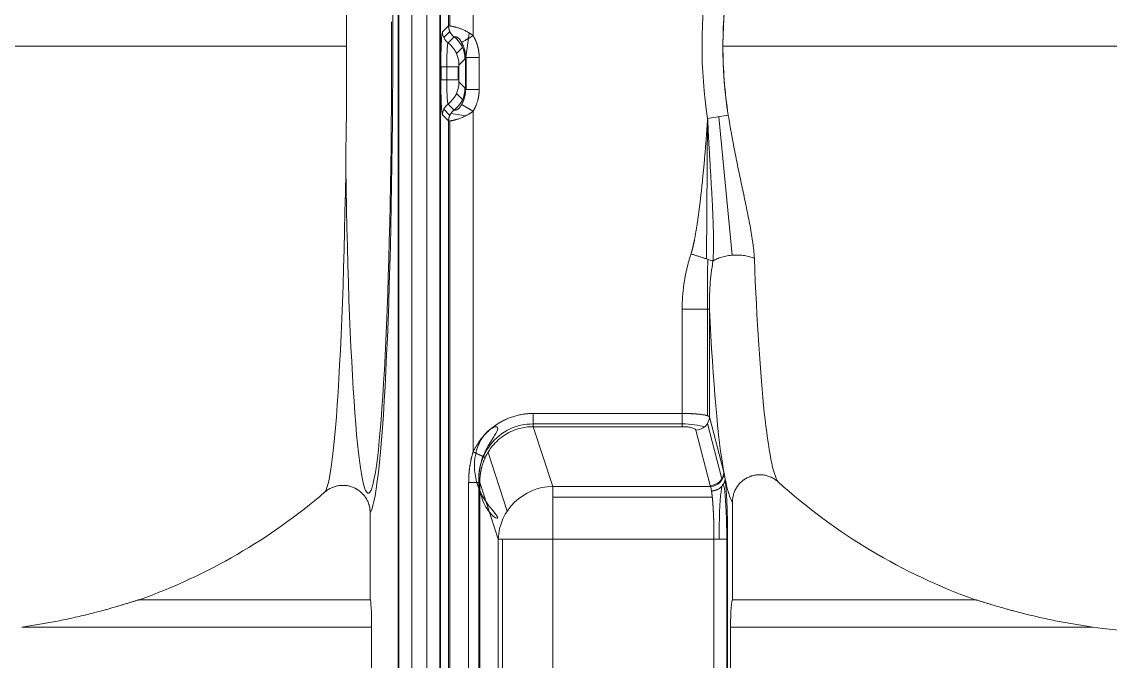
# Model space of a CAD drawing. Header units: millimetres. Extents: x 409 to 2276, y 1039 to 1674.
# Drawn here: x 1571.03 to 1610.86, y 1439.66 to 1463.05 of the extents above; entities that cross this region are included whole.
import ezdxf

# ---------------------------------------------------------------- set-up
doc = ezdxf.new("R2010")
doc.units = ezdxf.units.MM
doc.layers.add('粗实线层', color=7, linetype='Continuous', lineweight=35)

msp = doc.modelspace()

# ---------------------------------------------------------------- linework, layer by layer
at = {"layer": '粗实线层', "lineweight": 20}
for p, q in [((1584.801, 1465.161), (1584.801, 1414.161)), ((1584.826, 1414.161), (1584.826, 1465.161)), ((1585.3, 1465.161), (1585.3, 1414.161)), ((1585.851, 1465.156), (1585.851, 1414.161)), ((1586.326, 1414.161), (1586.326, 1465.16)), ((1586.351, 1465.16), (1586.351, 1414.161)), ((1586.648, 1462.9), (1586.648, 1465.161)), ((1586.693, 1462.899), (1586.693, 1465.162)), ((1586.648, 1462.9), (1586.427, 1462.679)), ((1586.472, 1462.474), (1586.692, 1462.694)), ((1586.848, 1462.5), (1586.628, 1462.28)), ((1587.283, 1461.744), (1587.38, 1462.447)), ((1587.375, 1462.444), (1587.401, 1462.644)), ((1582.918, 1462.161), (1568.126, 1462.161)), ((1586.939, 1461.892), (1587.159, 1462.112)), ((1596.686, 1462.161), (1613.126, 1462.161)), ((1587.249, 1461.702), (1587.029, 1461.482)), ((1587.767, 1461.744), (1587.268, 1461.744)), ((1587.268, 1460.578), (1587.268, 1461.744)), ((1587.293, 1461.744), (1587.293, 1460.578)), ((1587.767, 1460.578), (1587.767, 1461.744)), ((1586.363, 1461.398), (1586.584, 1461.398)), ((1586.363, 1461.398), (1586.363, 1460.925)), ((1586.377, 1460.925), (1586.377, 1461.398)), ((1586.584, 1461.398), (1586.584, 1460.925)), ((1587.025, 1461.398), (1586.584, 1461.398)), ((1586.998, 1460.925), (1586.998, 1461.398)), ((1587.025, 1461.398), (1587.025, 1460.925)), ((1587.029, 1460.841), (1587.249, 1460.621)), ((1587.159, 1460.21), (1586.939, 1460.43)), ((1586.628, 1460.042), (1586.848, 1459.822)), ((1586.427, 1459.643), (1586.648, 1459.422)), ((1586.693, 1459.628), (1586.472, 1459.849)), ((1586.73, 1459.695), (1587.274, 1459.609)), ((1587.547, 1447.322), (1587.547, 1459.777)), ((1596.882, 1459.633), (1596.126, 1459.515)), ((1586.648, 1419.9), (1586.648, 1459.422)), ((1586.693, 1419.9), (1586.693, 1459.423)), ((1596.126, 1459.513), (1596.089, 1454.376)), ((1597.026, 1454.514), (1596.535, 1459.579)), ((1596.126, 1453.979), (1596.126, 1448.639)), ((1595.194, 1448.724), (1595.194, 1452.544)), ((1596.191, 1448.6), (1596.191, 1452.544)), ((1589.746, 1448.724), (1595.194, 1448.724)), ((1595.194, 1448.724), (1595.194, 1448.241)), ((1596.191, 1448.6), (1596.719, 1446.578)), ((1589.746, 1448.341), (1595.194, 1448.341)), ((1589.746, 1448.241), (1590.459, 1446.058)), ((1589.746, 1448.241), (1595.194, 1448.241)), ((1595.693, 1448.117), (1596.22, 1446.095)), ((1596.649, 1446.338), (1596.121, 1448.36)), ((1588.793, 1445.151), (1588.091, 1447.3)), ((1587.382, 1433.122), (1587.382, 1446.201)), ((1587.749, 1446.301), (1587.749, 1434.28)), ((1587.789, 1433.122), (1587.789, 1446.201)), ((1587.789, 1446.201), (1588.467, 1444.127)), ((1590.459, 1446.058), (1596.23, 1446.058)), ((1590.459, 1444.127), (1590.459, 1446.058)), ((1590.459, 1445.661), (1596.297, 1445.661)), ((1597.035, 1441.911), (1597.035, 1445.484)), ((1583.778, 1445.095), (1583.778, 1441.911)), ((1588.467, 1435.196), (1588.467, 1444.127)), ((1590.459, 1444.127), (1588.467, 1444.127)), ((1588.626, 1435.196), (1588.626, 1444.127)), ((1590.459, 1444.127), (1596.359, 1444.127)), ((1590.459, 1435.196), (1590.459, 1444.127)), ((1596.359, 1435.196), (1596.359, 1444.127)), ((1596.359, 1444.127), (1596.858, 1444.127)), ((1596.826, 1435.196), (1596.826, 1444.127)), ((1596.858, 1435.196), (1596.858, 1444.127)), ((1583.778, 1441.911), (1575.333, 1441.911)), ((1605.92, 1441.911), (1597.035, 1441.911)), ((1583.83, 1440.911), (1571.031, 1440.911)), ((1583.83, 1440.911), (1583.83, 1438.411)), ((1610.222, 1440.911), (1596.965, 1440.911)), ((1596.965, 1438.411), (1596.965, 1440.911))]:
    msp.add_line(p, q, dxfattribs=at)
for centre, radius, start, end in [((1613.126, 1462.161), 17.205, 170.7357, 188.8461), ((1613.126, 1462.161), 16.44, 170.7353, 188.8461), ((1613.126, 1462.161), 16.44, 170.7357, 180), ((1613.126, 1462.161), 16.44, 180, 188.8461), ((1613.126, 1462.161), 21.494, 227.867, 250.4099), ((1568.126, 1462.161), 21.494, 289.5901, 310.643), ((1613.126, 1462.161), 21.448, 262.2163, 277.7837)]:
    msp.add_arc(centre, radius, start, end, dxfattribs=at)
for centre, major_axis, ratio, start_param, end_param in [((1582.062, 1462.161), (0, 16.356), 0.052336, 4.712389, 4.888567), ((1583.709, 1462.161), (0, 17.117), 0.052336, 3.372899, 4.888567), ((1583.709, 1462.161), (0, -16.356), 0.052336, 4.989569, 7.908439), ((1586.926, 1462.679), (0.354, -0.353), 0.997264, 3.928226, 4.854816), ((1586.25, 1461.702), (0.707, -0.707), 0.997265, 0.786768, 1.713263), ((1582.062, 1462.161), (0, 16.356), 0.052336, 3.21699, 4.712389), ((1586.03, 1461.482), (0.708, -0.706), 0.997255, 0.78505, 1.711657), ((1586.863, 1460.925), (0.5, 0), 0.000021, 2.162623, 3.089233), ((1586.026, 1460.925), (1, 0), 0.000002, 0, 0.962255), ((1586.03, 1460.841), (0.707, 0.707), 0.997265, 4.569807, 5.496418), ((1586.25, 1460.621), (0.707, 0.707), 0.997265, 4.569863, 5.496357), ((1586.926, 1459.643), (0.354, 0.354), 0.997265, 1.428216, 2.354826), ((1598.812, 1462.161), (0, -16.011), 0.069756, 5.218735, 6.18907), ((1597.148, 1462.161), (0, -16.755), 0.069756, 5.323749, 5.906906), ((1595.693, 1448.6), (0.484, 0.126), 0.96373, 4.465994, 6.018735), ((1589.759, 1446.27), (0.645, -1.975), 0.962495, 2.820948, 4.61423), ((1595.194, 1448.073), (-1, 0), 0.267949, 3.764893, 4.712389), ((1596.22, 1446.578), (0.484, 0.126), 0.96373, 4.466017, 6.018726), ((1596.23, 1446.541), (0.483, 0.128), 0.963658, 4.462123, 6.004438), ((1596.686, 1444.127), (0, 2), 0.069927, 4.712389, 7.853982), ((1597.148, 1462.161), (0, -16.755), 0.069756, 5.949932, 6.186275), ((1590.459, 1444.127), (1.901, 0.621), 0.962495, 1.266303, 2.81454), ((1583.709, 1462.161), (0, 17.117), 0.052336, 3.218696, 3.372898), ((1583.778, 1440.911), (0, 1), 0.052408, 4.712389, 6.283185), ((1597.035, 1440.911), (0, 1), 0.069927, 0, 1.570796)]:
    msp.add_ellipse(centre, major_axis=major_axis, ratio=ratio, start_param=start_param, end_param=end_param, dxfattribs=at)
for points, degree in [([(1587.547, 1462.546), (1587.547, 1463.42), (1587.547, 1464.295), (1587.547, 1465.169)], 3), ([(1586.427, 1462.679), (1586.423, 1462.675), (1586.414, 1462.648), (1586.403, 1462.574), (1586.394, 1462.481), (1586.387, 1462.375), (1586.381, 1462.263), (1586.376, 1462.15), (1586.372, 1462.04), (1586.37, 1461.938), (1586.368, 1461.842), (1586.366, 1461.751), (1586.365, 1461.664), (1586.364, 1461.578), (1586.364, 1461.491), (1586.363, 1461.429), (1586.363, 1461.398)], 3), ([(1587.268, 1461.744), (1587.259, 1461.712), (1587.249, 1461.702)], 2), ([(1587.029, 1461.482), (1587.028, 1461.481), (1587.027, 1461.472), (1587.025, 1461.44), (1587.025, 1461.413), (1587.025, 1461.398)], 3), ([(1586.363, 1460.925), (1586.363, 1460.831), (1586.365, 1460.658), (1586.368, 1460.439), (1586.373, 1460.259), (1586.378, 1460.11), (1586.384, 1459.989), (1586.39, 1459.893), (1586.396, 1459.82), (1586.402, 1459.765), (1586.407, 1459.723), (1586.412, 1459.691), (1586.417, 1459.668), (1586.422, 1459.651), (1586.425, 1459.645), (1586.427, 1459.643)], 3), ([(1587.025, 1460.925), (1587.025, 1460.909), (1587.025, 1460.882), (1587.027, 1460.85), (1587.028, 1460.842), (1587.029, 1460.841)], 3), ([(1587.249, 1460.621), (1587.259, 1460.611), (1587.268, 1460.578)], 2), ([(1596.126, 1453.979), (1596.125, 1454.106), (1596.128, 1454.234), (1596.138, 1454.361)], 3), ([(1595.194, 1448.241), (1595.216, 1448.241), (1595.262, 1448.241), (1595.331, 1448.237), (1595.402, 1448.23), (1595.476, 1448.219), (1595.55, 1448.203), (1595.619, 1448.18), (1595.672, 1448.151), (1595.689, 1448.129), (1595.693, 1448.117)], 3), ([(1596.719, 1446.578), (1596.721, 1446.571), (1596.724, 1446.557), (1596.727, 1446.543), (1596.728, 1446.536)], 3), ([(1596.22, 1446.095), (1596.222, 1446.089), (1596.225, 1446.077), (1596.228, 1446.065), (1596.23, 1446.058)], 3)]:
    msp.add_open_spline(points, degree=degree, dxfattribs=at)
for points, degree, knots in [([(1587.547, 1462.546), (1587.542, 1462.549), (1587.533, 1462.556), (1587.519, 1462.566), (1587.506, 1462.575), (1587.493, 1462.584), (1587.481, 1462.593), (1587.469, 1462.601), (1587.458, 1462.609), (1587.446, 1462.616), (1587.436, 1462.623), (1587.426, 1462.629), (1587.416, 1462.636), (1587.407, 1462.641), (1587.398, 1462.647), (1587.39, 1462.652), (1587.382, 1462.656), (1587.375, 1462.66), (1587.368, 1462.664), (1587.362, 1462.668), (1587.356, 1462.671), (1587.33, 1462.686), (1587.284, 1462.711), (1587.222, 1462.741), (1587.165, 1462.766), (1587.112, 1462.788), (1587.059, 1462.808), (1587.005, 1462.826), (1586.947, 1462.844), (1586.896, 1462.858), (1586.851, 1462.869), (1586.811, 1462.878), (1586.769, 1462.887), (1586.739, 1462.892), (1586.719, 1462.895), (1586.708, 1462.897), (1586.698, 1462.898), (1586.689, 1462.899), (1586.681, 1462.9), (1586.673, 1462.901), (1586.667, 1462.901), (1586.661, 1462.901), (1586.657, 1462.901), (1586.653, 1462.901), (1586.65, 1462.901), (1586.649, 1462.9), (1586.648, 1462.9)], 3, [0, 0, 0, 0, 0.012061, 0.023731, 0.035009, 0.045892, 0.056378, 0.066463, 0.076145, 0.08542, 0.094285, 0.102736, 0.11077, 0.118384, 0.125574, 0.132336, 0.138668, 0.144567, 0.150029, 0.155051, 0.15963, 0.163765, 0.219607, 0.269894, 0.314303, 0.358276, 0.402881, 0.448007, 0.501723, 0.560491, 0.598928, 0.64496, 0.698565, 0.759741, 0.779823, 0.799888, 0.819932, 0.839957, 0.859971, 0.879976, 0.899979, 0.91998, 0.939981, 0.959985, 0.979992, 1, 1, 1, 1]), ([(1586.648, 1462.9), (1586.648, 1462.896), (1586.648, 1462.889), (1586.649, 1462.878), (1586.649, 1462.867), (1586.65, 1462.857), (1586.651, 1462.847), (1586.652, 1462.837), (1586.653, 1462.828), (1586.655, 1462.818), (1586.656, 1462.81), (1586.658, 1462.801), (1586.66, 1462.793), (1586.662, 1462.784), (1586.664, 1462.777), (1586.666, 1462.769), (1586.668, 1462.761), (1586.67, 1462.754), (1586.672, 1462.747), (1586.674, 1462.74), (1586.677, 1462.733), (1586.679, 1462.727), (1586.682, 1462.72), (1586.684, 1462.714), (1586.686, 1462.708), (1586.689, 1462.703), (1586.691, 1462.697), (1586.694, 1462.692), (1586.696, 1462.686), (1586.699, 1462.681), (1586.704, 1462.669), (1586.715, 1462.651), (1586.73, 1462.626), (1586.746, 1462.603), (1586.762, 1462.582), (1586.779, 1462.562), (1586.796, 1462.544), (1586.814, 1462.528), (1586.831, 1462.513), (1586.842, 1462.504), (1586.848, 1462.5)], 3, [0, 0, 0, 0, 0.024244, 0.04788, 0.070915, 0.093353, 0.1152, 0.136461, 0.157143, 0.177252, 0.196796, 0.215781, 0.234214, 0.252103, 0.269484, 0.286529, 0.303259, 0.319665, 0.335737, 0.351468, 0.36685, 0.381875, 0.396536, 0.410825, 0.424736, 0.438263, 0.451399, 0.464139, 0.476477, 0.488408, 0.499926, 0.56368, 0.625776, 0.686018, 0.74423, 0.800254, 0.853951, 0.905204, 0.953914, 1, 1, 1, 1]), ([(1587.125, 1462.297), (1587.123, 1462.3), (1587.119, 1462.307), (1587.113, 1462.317), (1587.108, 1462.327), (1587.102, 1462.337), (1587.097, 1462.345), (1587.091, 1462.354), (1587.086, 1462.362), (1587.081, 1462.369), (1587.076, 1462.376), (1587.071, 1462.383), (1587.062, 1462.396), (1587.048, 1462.414), (1587.029, 1462.434), (1587.009, 1462.452), (1586.989, 1462.468), (1586.968, 1462.48), (1586.946, 1462.49), (1586.928, 1462.496), (1586.912, 1462.5), (1586.899, 1462.503), (1586.887, 1462.505), (1586.877, 1462.506), (1586.869, 1462.506), (1586.864, 1462.506), (1586.859, 1462.505), (1586.855, 1462.505), (1586.852, 1462.503), (1586.849, 1462.502), (1586.848, 1462.501), (1586.848, 1462.5)], 3, [0, 0, 0, 0, 0.017978, 0.035216, 0.051729, 0.067529, 0.082631, 0.097048, 0.110793, 0.12388, 0.136322, 0.148132, 0.159324, 0.20491, 0.245999, 0.283806, 0.328671, 0.378851, 0.436176, 0.502263, 0.547049, 0.597784, 0.654784, 0.718318, 0.75583, 0.794236, 0.833547, 0.873771, 0.914918, 0.956993, 1, 1, 1, 1]), ([(1587.547, 1462.546), (1587.521, 1462.53), (1587.495, 1462.515), (1587.445, 1462.485), (1587.421, 1462.471), (1587.375, 1462.444), (1587.354, 1462.432), (1587.324, 1462.414), (1587.314, 1462.408), (1587.3, 1462.4), (1587.296, 1462.397), (1587.287, 1462.392), (1587.282, 1462.389), (1587.26, 1462.376), (1587.243, 1462.366), (1587.211, 1462.347), (1587.195, 1462.338), (1587.169, 1462.322), (1587.157, 1462.315), (1587.137, 1462.304), (1587.13, 1462.299), (1587.124, 1462.296)], 3, [0, 0, 0, 0, 0.125, 0.125, 0.25, 0.25, 0.375, 0.375, 0.4375, 0.4375, 0.46875, 0.46875, 0.5, 0.5, 0.625, 0.625, 0.75, 0.75, 0.875, 0.875, 1, 1, 1, 1]), ([(1587.767, 1461.744), (1587.767, 1461.75), (1587.767, 1461.763), (1587.767, 1461.782), (1587.766, 1461.8), (1587.766, 1461.818), (1587.765, 1461.837), (1587.763, 1461.855), (1587.762, 1461.873), (1587.76, 1461.89), (1587.759, 1461.908), (1587.757, 1461.925), (1587.755, 1461.942), (1587.752, 1461.959), (1587.75, 1461.976), (1587.747, 1461.993), (1587.745, 1462.009), (1587.742, 1462.026), (1587.739, 1462.042), (1587.736, 1462.058), (1587.732, 1462.073), (1587.729, 1462.089), (1587.725, 1462.104), (1587.722, 1462.12), (1587.718, 1462.135), (1587.714, 1462.149), (1587.71, 1462.164), (1587.706, 1462.179), (1587.701, 1462.193), (1587.697, 1462.207), (1587.693, 1462.221), (1587.688, 1462.234), (1587.684, 1462.248), (1587.679, 1462.261), (1587.675, 1462.274), (1587.67, 1462.287), (1587.665, 1462.3), (1587.661, 1462.312), (1587.656, 1462.325), (1587.651, 1462.337), (1587.646, 1462.349), (1587.641, 1462.361), (1587.636, 1462.372), (1587.631, 1462.384), (1587.626, 1462.395), (1587.621, 1462.406), (1587.616, 1462.417), (1587.61, 1462.428), (1587.605, 1462.439), (1587.6, 1462.449), (1587.595, 1462.459), (1587.589, 1462.47), (1587.584, 1462.48), (1587.579, 1462.49), (1587.573, 1462.499), (1587.568, 1462.509), (1587.563, 1462.518), (1587.557, 1462.528), (1587.552, 1462.537), (1587.549, 1462.543), (1587.547, 1462.546)], 3, [0, 0, 0, 0, 0.022397, 0.044609, 0.066638, 0.088483, 0.110144, 0.131622, 0.152917, 0.17403, 0.194962, 0.215713, 0.236283, 0.256674, 0.276885, 0.296918, 0.316771, 0.336447, 0.355945, 0.375265, 0.394408, 0.413374, 0.432159, 0.450762, 0.469182, 0.487417, 0.505465, 0.523326, 0.540997, 0.558476, 0.575764, 0.592858, 0.609758, 0.626462, 0.642968, 0.659278, 0.675391, 0.691315, 0.707053, 0.722611, 0.737994, 0.753206, 0.76825, 0.783132, 0.797853, 0.812417, 0.826828, 0.841087, 0.855197, 0.869159, 0.882977, 0.896651, 0.910182, 0.923562, 0.936778, 0.949818, 0.96267, 0.975324, 0.98777, 1, 1, 1, 1]), ([(1586.628, 1462.28), (1586.62, 1462.272), (1586.605, 1462.182), (1586.588, 1461.851), (1586.584, 1461.548), (1586.584, 1461.398)], 3, [0, 0, 0, 0, 0.325486, 0.662424, 1, 1, 1, 1]), ([(1587.268, 1461.744), (1587.268, 1461.75), (1587.268, 1461.761), (1587.268, 1461.777), (1587.267, 1461.794), (1587.266, 1461.81), (1587.265, 1461.827), (1587.264, 1461.843), (1587.262, 1461.859), (1587.261, 1461.875), (1587.259, 1461.89), (1587.257, 1461.906), (1587.254, 1461.921), (1587.252, 1461.937), (1587.249, 1461.952), (1587.246, 1461.967), (1587.243, 1461.981), (1587.24, 1461.996), (1587.236, 1462.01), (1587.233, 1462.025), (1587.229, 1462.039), (1587.223, 1462.061), (1587.213, 1462.091), (1587.201, 1462.128), (1587.188, 1462.162), (1587.175, 1462.194), (1587.162, 1462.223), (1587.149, 1462.25), (1587.137, 1462.274), (1587.129, 1462.289), (1587.125, 1462.297)], 3, [0, 0, 0, 0, 0.028831, 0.057504, 0.086012, 0.114348, 0.142507, 0.170483, 0.19827, 0.225862, 0.253253, 0.280439, 0.307415, 0.334174, 0.360712, 0.387025, 0.413109, 0.438957, 0.464567, 0.489935, 0.515056, 0.539926, 0.611438, 0.678985, 0.742526, 0.80204, 0.857523, 0.90899, 0.956468, 1, 1, 1, 1]), ([(1586.584, 1460.925), (1586.584, 1460.775), (1586.588, 1460.471), (1586.605, 1460.14), (1586.62, 1460.05), (1586.628, 1460.042)], 3, [0, 0, 0, 0, 0.337679, 0.674606, 1, 1, 1, 1]), ([(1587.125, 1460.026), (1587.126, 1460.029), (1587.13, 1460.035), (1587.135, 1460.045), (1587.14, 1460.056), (1587.146, 1460.068), (1587.152, 1460.08), (1587.159, 1460.094), (1587.165, 1460.108), (1587.172, 1460.123), (1587.179, 1460.139), (1587.186, 1460.156), (1587.193, 1460.173), (1587.2, 1460.192), (1587.207, 1460.211), (1587.213, 1460.232), (1587.22, 1460.253), (1587.227, 1460.275), (1587.233, 1460.3), (1587.24, 1460.328), (1587.246, 1460.357), (1587.252, 1460.388), (1587.257, 1460.419), (1587.261, 1460.45), (1587.264, 1460.481), (1587.266, 1460.513), (1587.268, 1460.546), (1587.268, 1460.567), (1587.268, 1460.578)], 3, [0, 0, 0, 0, 0.01861, 0.038602, 0.059992, 0.082792, 0.107014, 0.13267, 0.159767, 0.188312, 0.218312, 0.249769, 0.282685, 0.317062, 0.352897, 0.390186, 0.428924, 0.469102, 0.51071, 0.562884, 0.615695, 0.669107, 0.723083, 0.777583, 0.832567, 0.887993, 0.943819, 1, 1, 1, 1]), ([(1587.767, 1460.578), (1587.739, 1460.578), (1587.709, 1460.578), (1587.649, 1460.578), (1587.618, 1460.578), (1587.559, 1460.578), (1587.529, 1460.578), (1587.474, 1460.578), (1587.447, 1460.578), (1587.399, 1460.578), (1587.377, 1460.578), (1587.339, 1460.578), (1587.323, 1460.578), (1587.297, 1460.578), (1587.287, 1460.578), (1587.273, 1460.578), (1587.269, 1460.578), (1587.268, 1460.578)], 3, [0, 0, 0, 0, 0.125, 0.125, 0.25, 0.25, 0.375, 0.375, 0.5, 0.5, 0.625, 0.625, 0.75, 0.75, 0.875, 0.875, 1, 1, 1, 1]), ([(1587.547, 1459.777), (1587.55, 1459.782), (1587.556, 1459.794), (1587.566, 1459.812), (1587.577, 1459.832), (1587.588, 1459.853), (1587.601, 1459.877), (1587.613, 1459.903), (1587.626, 1459.93), (1587.64, 1459.96), (1587.654, 1459.995), (1587.67, 1460.034), (1587.685, 1460.078), (1587.699, 1460.123), (1587.71, 1460.158), (1587.717, 1460.186), (1587.722, 1460.205), (1587.727, 1460.226), (1587.732, 1460.249), (1587.737, 1460.274), (1587.742, 1460.301), (1587.747, 1460.329), (1587.752, 1460.359), (1587.756, 1460.391), (1587.76, 1460.425), (1587.763, 1460.461), (1587.765, 1460.498), (1587.767, 1460.538), (1587.767, 1460.565), (1587.767, 1460.578)], 3, [0, 0, 0, 0, 0.022063, 0.046513, 0.073382, 0.102682, 0.134399, 0.168488, 0.204867, 0.243413, 0.283962, 0.339717, 0.395146, 0.45038, 0.505543, 0.527294, 0.55112, 0.577033, 0.605042, 0.63515, 0.667356, 0.701658, 0.738053, 0.776534, 0.817095, 0.859725, 0.904418, 0.951175, 1, 1, 1, 1]), ([(1586.848, 1459.822), (1586.848, 1459.822), (1586.848, 1459.821), (1586.849, 1459.821), (1586.85, 1459.82), (1586.852, 1459.819), (1586.853, 1459.818), (1586.855, 1459.818), (1586.856, 1459.818), (1586.858, 1459.817), (1586.861, 1459.817), (1586.863, 1459.817), (1586.866, 1459.817), (1586.868, 1459.817), (1586.871, 1459.817), (1586.874, 1459.817), (1586.881, 1459.817), (1586.891, 1459.818), (1586.906, 1459.821), (1586.922, 1459.824), (1586.939, 1459.83), (1586.956, 1459.836), (1586.976, 1459.847), (1586.997, 1459.86), (1587.021, 1459.88), (1587.046, 1459.907), (1587.066, 1459.932), (1587.081, 1459.953), (1587.091, 1459.968), (1587.102, 1459.986), (1587.113, 1460.005), (1587.121, 1460.019), (1587.125, 1460.026)], 3, [0, 0, 0, 0, 0.021064, 0.041901, 0.062511, 0.082895, 0.103054, 0.122988, 0.142699, 0.162188, 0.181456, 0.200504, 0.219333, 0.237942, 0.256334, 0.274508, 0.292467, 0.366102, 0.431098, 0.487958, 0.537202, 0.591919, 0.639017, 0.689159, 0.737041, 0.789922, 0.851352, 0.875407, 0.902188, 0.931807, 0.964374, 1, 1, 1, 1]), ([(1586.648, 1459.422), (1586.648, 1459.426), (1586.648, 1459.433), (1586.648, 1459.443), (1586.649, 1459.453), (1586.65, 1459.464), (1586.651, 1459.474), (1586.652, 1459.484), (1586.653, 1459.495), (1586.655, 1459.505), (1586.657, 1459.515), (1586.659, 1459.525), (1586.661, 1459.535), (1586.663, 1459.545), (1586.666, 1459.555), (1586.669, 1459.565), (1586.672, 1459.574), (1586.675, 1459.584), (1586.678, 1459.594), (1586.682, 1459.603), (1586.685, 1459.613), (1586.689, 1459.622), (1586.694, 1459.631), (1586.698, 1459.64), (1586.702, 1459.649), (1586.707, 1459.658), (1586.712, 1459.667), (1586.717, 1459.676), (1586.722, 1459.684), (1586.727, 1459.693), (1586.733, 1459.701), (1586.738, 1459.709), (1586.744, 1459.718), (1586.75, 1459.726), (1586.756, 1459.733), (1586.763, 1459.741), (1586.769, 1459.749), (1586.776, 1459.756), (1586.782, 1459.763), (1586.789, 1459.771), (1586.796, 1459.778), (1586.803, 1459.784), (1586.81, 1459.791), (1586.817, 1459.798), (1586.825, 1459.804), (1586.832, 1459.81), (1586.84, 1459.816), (1586.845, 1459.82), (1586.848, 1459.822)], 3, [0, 0, 0, 0, 0.022441, 0.044849, 0.067226, 0.089571, 0.111884, 0.134166, 0.156415, 0.178634, 0.20082, 0.222975, 0.245098, 0.26719, 0.289251, 0.31128, 0.333278, 0.355245, 0.377181, 0.399085, 0.420959, 0.442801, 0.464613, 0.486393, 0.508143, 0.529862, 0.55155, 0.573208, 0.594835, 0.616431, 0.637997, 0.659532, 0.681037, 0.702511, 0.723956, 0.74537, 0.766753, 0.788107, 0.809431, 0.830724, 0.851988, 0.873222, 0.894426, 0.9156, 0.936744, 0.957859, 0.978944, 1, 1, 1, 1]), ([(1586.648, 1459.422), (1586.648, 1459.422), (1586.649, 1459.422), (1586.65, 1459.422), (1586.652, 1459.421), (1586.653, 1459.421), (1586.655, 1459.421), (1586.657, 1459.421), (1586.66, 1459.421), (1586.663, 1459.421), (1586.666, 1459.421), (1586.669, 1459.421), (1586.672, 1459.421), (1586.676, 1459.422), (1586.68, 1459.422), (1586.684, 1459.422), (1586.689, 1459.423), (1586.693, 1459.423), (1586.698, 1459.424), (1586.703, 1459.425), (1586.709, 1459.425), (1586.715, 1459.426), (1586.72, 1459.427), (1586.727, 1459.428), (1586.733, 1459.429), (1586.745, 1459.432), (1586.764, 1459.435), (1586.791, 1459.44), (1586.819, 1459.446), (1586.847, 1459.453), (1586.876, 1459.46), (1586.904, 1459.467), (1586.942, 1459.477), (1586.991, 1459.492), (1587.055, 1459.513), (1587.124, 1459.539), (1587.198, 1459.57), (1587.279, 1459.609), (1587.339, 1459.641), (1587.376, 1459.663), (1587.388, 1459.67), (1587.403, 1459.679), (1587.421, 1459.69), (1587.441, 1459.703), (1587.465, 1459.718), (1587.49, 1459.736), (1587.518, 1459.755), (1587.537, 1459.769), (1587.547, 1459.777)], 3, [0, 0, 0, 0, 0.010562, 0.021124, 0.031684, 0.042243, 0.052802, 0.06336, 0.073918, 0.084477, 0.095037, 0.105598, 0.116161, 0.126726, 0.137293, 0.147864, 0.158437, 0.169015, 0.179597, 0.190184, 0.200774, 0.211368, 0.221964, 0.232561, 0.243159, 0.253757, 0.291671, 0.327771, 0.362084, 0.394594, 0.425286, 0.454144, 0.48116, 0.538511, 0.5916, 0.651015, 0.712003, 0.774415, 0.848394, 0.85593, 0.865872, 0.878192, 0.892855, 0.909826, 0.929064, 0.950532, 0.974189, 1, 1, 1, 1]), ([(1597.835, 1454.396), (1597.831, 1454.498), (1597.823, 1454.603), (1597.806, 1454.761), (1597.799, 1454.814), (1597.786, 1454.92), (1597.764, 1455.079), (1597.738, 1455.24), (1597.701, 1455.455), (1597.682, 1455.563), (1597.62, 1455.888), (1597.576, 1456.106), (1597.486, 1456.543), (1597.44, 1456.762), (1597.346, 1457.201), (1597.3, 1457.421), (1597.208, 1457.862), (1597.163, 1458.082), (1597.032, 1458.745), (1596.951, 1459.189), (1596.882, 1459.633)], 3, [0, 0, 0, 0, 0.0625, 0.0625, 0.09375, 0.09375, 0.125, 0.1875, 0.1875, 0.25, 0.25, 0.375, 0.375, 0.5, 0.5, 0.625, 0.625, 0.75, 0.75, 1, 1, 1, 1]), ([(1595.518, 1454.562), (1595.554, 1454.666), (1595.606, 1454.892), (1595.648, 1455.079), (1595.695, 1455.356), (1595.774, 1455.824), (1595.848, 1456.434), (1595.914, 1456.978), (1595.978, 1457.653), (1596.066, 1458.587), (1596.126, 1459.515)], 2, [0, 0, 0, 0.125, 0.125, 0.25, 0.25, 0.5, 0.5, 0.75, 0.75, 1, 1, 1]), ([(1596.321, 1454.3), (1596.321, 1454.306), (1596.322, 1454.317), (1596.323, 1454.333), (1596.324, 1454.349), (1596.325, 1454.365), (1596.326, 1454.38), (1596.327, 1454.395), (1596.328, 1454.415), (1596.33, 1454.442), (1596.332, 1454.478), (1596.333, 1454.517), (1596.335, 1454.558), (1596.337, 1454.598), (1596.338, 1454.636), (1596.34, 1454.672), (1596.34, 1454.707), (1596.341, 1454.759), (1596.342, 1454.833), (1596.343, 1454.931), (1596.343, 1455.035), (1596.342, 1455.146), (1596.339, 1455.335), (1596.332, 1455.612), (1596.318, 1455.988), (1596.296, 1456.45), (1596.265, 1457.004), (1596.236, 1457.502), (1596.214, 1457.881), (1596.2, 1458.124), (1596.186, 1458.363), (1596.173, 1458.599), (1596.16, 1458.833), (1596.148, 1459.063), (1596.137, 1459.29), (1596.13, 1459.441), (1596.126, 1459.515)], 3, [0, 0, 0, 0, 0.003397, 0.006741, 0.01001, 0.013185, 0.01626, 0.019245, 0.022149, 0.028254, 0.035336, 0.043493, 0.051577, 0.059401, 0.06691, 0.074058, 0.080812, 0.087161, 0.104853, 0.123788, 0.14401, 0.165474, 0.188158, 0.25302, 0.325035, 0.404242, 0.51823, 0.642197, 0.68898, 0.735166, 0.780763, 0.825773, 0.870197, 0.914042, 0.95731, 1, 1, 1, 1]), ([(1595.194, 1452.544), (1595.194, 1453.023), (1595.269, 1453.514), (1595.352, 1454.056), (1595.518, 1454.562)], 2, [0, 0, 0, 0.5, 0.5, 1, 1, 1]), ([(1595.518, 1454.562), (1595.556, 1454.55), (1595.595, 1454.537), (1595.673, 1454.512), (1595.712, 1454.499), (1595.79, 1454.474), (1595.828, 1454.462), (1595.904, 1454.437), (1595.941, 1454.425), (1596.012, 1454.402), (1596.047, 1454.39), (1596.112, 1454.369), (1596.143, 1454.359), (1596.201, 1454.34), (1596.228, 1454.331), (1596.278, 1454.314), (1596.3, 1454.307), (1596.321, 1454.3)], 3, [0, 0, 0, 0, 0.125, 0.125, 0.25, 0.25, 0.375, 0.375, 0.5, 0.5, 0.625, 0.625, 0.75, 0.75, 0.875, 0.875, 1, 1, 1, 1]), ([(1597.835, 1454.396), (1597.785, 1454.42), (1597.729, 1454.44), (1597.608, 1454.474), (1597.544, 1454.488), (1597.409, 1454.509), (1597.34, 1454.515), (1597.197, 1454.521), (1597.125, 1454.52), (1596.982, 1454.511), (1596.911, 1454.503), (1596.773, 1454.479), (1596.706, 1454.464), (1596.581, 1454.427), (1596.521, 1454.405), (1596.413, 1454.356), (1596.364, 1454.329), (1596.321, 1454.3)], 3, [0, 0, 0, 0, 0.125, 0.125, 0.25, 0.25, 0.375, 0.375, 0.5, 0.5, 0.625, 0.625, 0.75, 0.75, 0.875, 0.875, 1, 1, 1, 1]), ([(1596.191, 1452.544), (1596.188, 1452.688), (1596.189, 1452.833), (1596.198, 1453.124), (1596.205, 1453.27), (1596.227, 1453.564), (1596.241, 1453.711), (1596.276, 1454.006), (1596.297, 1454.153), (1596.321, 1454.3)], 3, [0, 0, 0, 0, 0.25, 0.25, 0.5, 0.5, 0.75, 0.75, 1, 1, 1, 1]), ([(1587.547, 1447.322), (1587.701, 1447.644), (1588.164, 1448.166), (1588.455, 1448.35), (1588.742, 1448.532), (1589.4, 1448.724), (1589.746, 1448.724)], 2, [0, 0, 0, 0.25, 0.5, 0.5, 0.75, 1, 1, 1]), ([(1589.746, 1448.724), (1589.746, 1448.67), (1589.746, 1448.615), (1589.746, 1448.512), (1589.746, 1448.463), (1589.746, 1448.377), (1589.746, 1448.339), (1589.746, 1448.278), (1589.746, 1448.256), (1589.746, 1448.241)], 3, [0, 0, 0, 0, 0.25, 0.25, 0.5, 0.5, 0.75, 0.75, 1, 1, 1, 1]), ([(1595.194, 1448.724), (1595.199, 1448.724), (1595.208, 1448.724), (1595.223, 1448.724), (1595.237, 1448.724), (1595.252, 1448.724), (1595.267, 1448.724), (1595.281, 1448.724), (1595.296, 1448.724), (1595.311, 1448.723), (1595.325, 1448.723), (1595.34, 1448.723), (1595.354, 1448.723), (1595.369, 1448.722), (1595.384, 1448.722), (1595.398, 1448.722), (1595.413, 1448.721), (1595.427, 1448.721), (1595.442, 1448.72), (1595.456, 1448.72), (1595.471, 1448.719), (1595.485, 1448.719), (1595.499, 1448.718), (1595.513, 1448.717), (1595.528, 1448.717), (1595.542, 1448.716), (1595.556, 1448.715), (1595.57, 1448.714), (1595.584, 1448.714), (1595.598, 1448.713), (1595.612, 1448.712), (1595.626, 1448.711), (1595.639, 1448.71), (1595.653, 1448.709), (1595.667, 1448.708), (1595.68, 1448.707), (1595.693, 1448.706), (1595.707, 1448.705), (1595.72, 1448.704), (1595.733, 1448.703), (1595.746, 1448.702), (1595.781, 1448.699), (1595.837, 1448.693), (1595.911, 1448.684), (1595.979, 1448.674), (1596.023, 1448.665), (1596.049, 1448.66), (1596.06, 1448.657), (1596.07, 1448.655), (1596.08, 1448.652), (1596.091, 1448.65), (1596.101, 1448.647), (1596.11, 1448.644), (1596.12, 1448.641), (1596.129, 1448.638), (1596.138, 1448.634), (1596.147, 1448.631), (1596.155, 1448.627), (1596.162, 1448.624), (1596.169, 1448.62), (1596.175, 1448.616), (1596.18, 1448.612), (1596.185, 1448.608), (1596.189, 1448.604), (1596.19, 1448.601), (1596.191, 1448.6)], 3, [0, 0, 0, 0, 0.00965, 0.019316, 0.028998, 0.038695, 0.048408, 0.058136, 0.06788, 0.077641, 0.087417, 0.097208, 0.107016, 0.11684, 0.12668, 0.136535, 0.146407, 0.156295, 0.166199, 0.176119, 0.186056, 0.196008, 0.205977, 0.215963, 0.225964, 0.235982, 0.246017, 0.256068, 0.266135, 0.276219, 0.286319, 0.296436, 0.30657, 0.31672, 0.326887, 0.337071, 0.347272, 0.357489, 0.367723, 0.377974, 0.388242, 0.398527, 0.462553, 0.52902, 0.597936, 0.669305, 0.68245, 0.696068, 0.71016, 0.724724, 0.739762, 0.755274, 0.771258, 0.787716, 0.804648, 0.822053, 0.839931, 0.858282, 0.877107, 0.896406, 0.916178, 0.936423, 0.957142, 0.978334, 1, 1, 1, 1]), ([(1587.804, 1445.846), (1587.855, 1445.623), (1587.94, 1445.411), (1588.156, 1445.079), (1588.281, 1444.957), (1588.442, 1444.864), (1588.466, 1444.891), (1588.355, 1445.088), (1588.081, 1445.365), (1587.707, 1446.025), (1587.594, 1446.409), (1587.594, 1447.189), (1587.701, 1447.585), (1588.03, 1448.043), (1588.173, 1448.165), (1588.39, 1448.257), (1588.451, 1448.231), (1588.446, 1448.152), (1588.442, 1448.138), (1588.437, 1448.122)], 3, [0, 0, 0, 0, 0.103196, 0.103196, 0.191112, 0.191112, 0.279027, 0.279027, 0.454858, 0.454858, 0.630689, 0.630689, 0.80652, 0.80652, 0.894436, 0.894436, 0.982351, 0.982351, 1, 1, 1, 1]), ([(1588.437, 1448.122), (1588.391, 1447.979), (1588.187, 1447.725), (1587.863, 1447.098), (1587.75, 1446.709), (1587.749, 1446.316), (1587.749, 1446.309), (1587.75, 1446.301)], 3, [0, 0, 0, 0, 0.468825, 0.468825, 0.989958, 0.989958, 1, 1, 1, 1]), ([(1587.99, 1447.11), (1588.059, 1447.258), (1588.258, 1447.58), (1588.7, 1447.977), (1589.236, 1448.202), (1589.596, 1448.242), (1589.746, 1448.241)], 3, [0, 0, 0, 0, 0.22012, 0.510003, 0.79555, 1, 1, 1, 1]), ([(1587.382, 1446.201), (1587.383, 1446.212), (1587.383, 1446.234), (1587.383, 1446.267), (1587.384, 1446.301), (1587.385, 1446.334), (1587.386, 1446.367), (1587.387, 1446.4), (1587.389, 1446.432), (1587.391, 1446.465), (1587.393, 1446.498), (1587.396, 1446.531), (1587.399, 1446.563), (1587.402, 1446.596), (1587.405, 1446.628), (1587.409, 1446.66), (1587.412, 1446.693), (1587.417, 1446.725), (1587.421, 1446.757), (1587.426, 1446.789), (1587.431, 1446.821), (1587.436, 1446.853), (1587.441, 1446.885), (1587.447, 1446.916), (1587.453, 1446.948), (1587.459, 1446.98), (1587.466, 1447.011), (1587.473, 1447.043), (1587.48, 1447.074), (1587.487, 1447.105), (1587.495, 1447.136), (1587.503, 1447.168), (1587.511, 1447.199), (1587.52, 1447.23), (1587.528, 1447.26), (1587.537, 1447.291), (1587.544, 1447.312), (1587.547, 1447.322)], 3, [0, 0, 0, 0, 0.02928, 0.058496, 0.08765, 0.116744, 0.14578, 0.17476, 0.203685, 0.232559, 0.261383, 0.290159, 0.318889, 0.347574, 0.376218, 0.404822, 0.433388, 0.461918, 0.490415, 0.51888, 0.547316, 0.575724, 0.604107, 0.632466, 0.660805, 0.689125, 0.717427, 0.745716, 0.773991, 0.802256, 0.830513, 0.858764, 0.887011, 0.915255, 0.9435, 0.971748, 1, 1, 1, 1]), ([(1587.801, 1446.437), (1587.802, 1446.445), (1587.804, 1446.461), (1587.807, 1446.484), (1587.81, 1446.508), (1587.813, 1446.532), (1587.817, 1446.555), (1587.821, 1446.579), (1587.825, 1446.603), (1587.83, 1446.627), (1587.835, 1446.651), (1587.84, 1446.674), (1587.847, 1446.702), (1587.854, 1446.733), (1587.864, 1446.769), (1587.874, 1446.805), (1587.885, 1446.842), (1587.897, 1446.879), (1587.91, 1446.917), (1587.924, 1446.955), (1587.939, 1446.993), (1587.955, 1447.032), (1587.972, 1447.071), (1587.984, 1447.097), (1587.99, 1447.11)], 3, [0, 0, 0, 0, 0.033088, 0.067153, 0.101285, 0.135488, 0.169761, 0.204105, 0.238523, 0.273016, 0.307585, 0.342232, 0.376958, 0.428556, 0.481141, 0.534718, 0.589294, 0.644875, 0.701467, 0.759081, 0.817728, 0.87742, 0.938174, 1, 1, 1, 1]), ([(1596.728, 1446.536), (1596.729, 1446.533), (1596.731, 1446.527), (1596.733, 1446.517), (1596.735, 1446.507), (1596.737, 1446.497), (1596.739, 1446.486), (1596.741, 1446.476), (1596.743, 1446.465), (1596.746, 1446.453), (1596.748, 1446.442), (1596.75, 1446.43), (1596.752, 1446.418), (1596.754, 1446.406), (1596.756, 1446.394), (1596.758, 1446.381), (1596.76, 1446.368), (1596.762, 1446.355), (1596.764, 1446.342), (1596.765, 1446.333), (1596.766, 1446.328)], 3, [0, 0, 0, 0, 0.055679, 0.111309, 0.166897, 0.222449, 0.277971, 0.33347, 0.388952, 0.444424, 0.499892, 0.555363, 0.610843, 0.666339, 0.721856, 0.777402, 0.832983, 0.888606, 0.944276, 1, 1, 1, 1]), ([(1598.707, 1446.221), (1598.671, 1446.254), (1598.595, 1446.313), (1598.512, 1446.361), (1598.458, 1446.387), (1598.447, 1446.392), (1598.425, 1446.402), (1598.414, 1446.407), (1598.38, 1446.42), (1598.357, 1446.428), (1598.289, 1446.45), (1598.242, 1446.461), (1598.171, 1446.473), (1598.148, 1446.476), (1598.099, 1446.48), (1598.075, 1446.482), (1598.003, 1446.483), (1597.907, 1446.478), (1597.813, 1446.46), (1597.755, 1446.443), (1597.743, 1446.44), (1597.72, 1446.433), (1597.686, 1446.421), (1597.652, 1446.408), (1597.587, 1446.379), (1597.544, 1446.357), (1597.493, 1446.325), (1597.483, 1446.318), (1597.463, 1446.305), (1597.453, 1446.298), (1597.424, 1446.276), (1597.405, 1446.262), (1597.35, 1446.215), (1597.316, 1446.181), (1597.268, 1446.127), (1597.253, 1446.109), (1597.224, 1446.07), (1597.21, 1446.051), (1597.171, 1445.99), (1597.124, 1445.906), (1597.09, 1445.816), (1597.07, 1445.746), (1597.064, 1445.723), (1597.053, 1445.676), (1597.049, 1445.652), (1597.039, 1445.581), (1597.035, 1445.533), (1597.035, 1445.484)], 3, [0, 0, 0, 0, 0.0625, 0.125, 0.125, 0.140625, 0.140625, 0.15625, 0.15625, 0.1875, 0.1875, 0.25, 0.25, 0.28125, 0.28125, 0.3125, 0.3125, 0.375, 0.4375, 0.4375, 0.453125, 0.453125, 0.46875, 0.5, 0.5, 0.5625, 0.5625, 0.578125, 0.578125, 0.59375, 0.59375, 0.625, 0.625, 0.6875, 0.6875, 0.71875, 0.71875, 0.75, 0.75, 0.8125, 0.875, 0.875, 0.90625, 0.90625, 0.9375, 0.9375, 1, 1, 1, 1]), ([(1583.778, 1445.095), (1583.778, 1445.143), (1583.771, 1445.238), (1583.751, 1445.331), (1583.734, 1445.388), (1583.731, 1445.399), (1583.723, 1445.422), (1583.719, 1445.433), (1583.707, 1445.467), (1583.698, 1445.489), (1583.668, 1445.553), (1583.646, 1445.595), (1583.607, 1445.655), (1583.594, 1445.674), (1583.565, 1445.713), (1583.55, 1445.731), (1583.504, 1445.785), (1583.437, 1445.853), (1583.361, 1445.91), (1583.311, 1445.942), (1583.301, 1445.948), (1583.28, 1445.96), (1583.249, 1445.978), (1583.217, 1445.994), (1583.153, 1446.024), (1583.108, 1446.04), (1583.04, 1446.06), (1583.017, 1446.066), (1582.97, 1446.077), (1582.947, 1446.081), (1582.876, 1446.091), (1582.829, 1446.094), (1582.758, 1446.094), (1582.734, 1446.094), (1582.687, 1446.09), (1582.663, 1446.088), (1582.592, 1446.078), (1582.499, 1446.058), (1582.41, 1446.025), (1582.345, 1445.995), (1582.324, 1445.985), (1582.282, 1445.962), (1582.261, 1445.95), (1582.201, 1445.911), (1582.163, 1445.883), (1582.126, 1445.852)], 3, [0, 0, 0, 0, 0.0625, 0.125, 0.125, 0.140625, 0.140625, 0.15625, 0.15625, 0.1875, 0.1875, 0.25, 0.25, 0.28125, 0.28125, 0.3125, 0.3125, 0.375, 0.4375, 0.4375, 0.453125, 0.453125, 0.46875, 0.5, 0.5, 0.5625, 0.5625, 0.59375, 0.59375, 0.625, 0.625, 0.6875, 0.6875, 0.71875, 0.71875, 0.75, 0.75, 0.8125, 0.875, 0.875, 0.90625, 0.90625, 0.9375, 0.9375, 1, 1, 1, 1]), ([(1587.789, 1446.201), (1587.789, 1446.209), (1587.789, 1446.224), (1587.79, 1446.248), (1587.79, 1446.271), (1587.791, 1446.295), (1587.792, 1446.318), (1587.793, 1446.342), (1587.795, 1446.366), (1587.797, 1446.389), (1587.799, 1446.413), (1587.8, 1446.429), (1587.801, 1446.437), (1587.801, 1446.437)], 3, [0, 0, 0, 0, 0.098936, 0.19804, 0.297316, 0.396766, 0.496393, 0.596201, 0.696193, 0.796373, 0.896743, 0.997307, 1, 1, 1, 1]), ([(1596.268, 1445.887), (1596.271, 1445.887), (1596.279, 1445.888), (1596.29, 1445.889), (1596.301, 1445.89), (1596.313, 1445.891), (1596.324, 1445.893), (1596.334, 1445.895), (1596.345, 1445.897), (1596.356, 1445.899), (1596.366, 1445.902), (1596.377, 1445.904), (1596.387, 1445.907), (1596.397, 1445.91), (1596.407, 1445.913), (1596.417, 1445.916), (1596.426, 1445.919), (1596.436, 1445.922), (1596.445, 1445.926), (1596.464, 1445.933), (1596.495, 1445.947), (1596.535, 1445.969), (1596.576, 1445.995), (1596.607, 1446.019), (1596.638, 1446.048), (1596.68, 1446.091), (1596.713, 1446.142), (1596.734, 1446.186), (1596.742, 1446.208), (1596.749, 1446.229), (1596.755, 1446.25), (1596.76, 1446.27), (1596.763, 1446.29), (1596.765, 1446.309), (1596.766, 1446.322), (1596.766, 1446.328)], 3, [0, 0, 0, 0, 0.01498, 0.02985, 0.044605, 0.059243, 0.07376, 0.088154, 0.102422, 0.116561, 0.130569, 0.144443, 0.158182, 0.171783, 0.185245, 0.198567, 0.211746, 0.224782, 0.237674, 0.25042, 0.306726, 0.367626, 0.432435, 0.500356, 0.527467, 0.608481, 0.750084, 0.7849, 0.818829, 0.851794, 0.883725, 0.914561, 0.944247, 0.97274, 1, 1, 1, 1]), ([(1596.858, 1444.127), (1596.858, 1444.135), (1596.858, 1444.152), (1596.858, 1444.179), (1596.858, 1444.207), (1596.858, 1444.235), (1596.858, 1444.265), (1596.858, 1444.296), (1596.858, 1444.329), (1596.857, 1444.362), (1596.857, 1444.396), (1596.857, 1444.432), (1596.856, 1444.468), (1596.856, 1444.506), (1596.856, 1444.544), (1596.855, 1444.584), (1596.855, 1444.625), (1596.854, 1444.666), (1596.853, 1444.709), (1596.853, 1444.752), (1596.851, 1444.836), (1596.848, 1444.958), (1596.844, 1445.116), (1596.839, 1445.269), (1596.834, 1445.396), (1596.829, 1445.498), (1596.826, 1445.564), (1596.823, 1445.619), (1596.821, 1445.671), (1596.818, 1445.726), (1596.814, 1445.784), (1596.81, 1445.846), (1596.805, 1445.923), (1596.8, 1445.989), (1596.796, 1446.038), (1596.793, 1446.068), (1596.791, 1446.097), (1596.788, 1446.126), (1596.786, 1446.154), (1596.783, 1446.181), (1596.78, 1446.208), (1596.777, 1446.233), (1596.775, 1446.258), (1596.772, 1446.282), (1596.769, 1446.306), (1596.767, 1446.321), (1596.766, 1446.328)], 3, [0, 0, 0, 0, 0.009424, 0.019272, 0.029545, 0.040243, 0.051366, 0.062914, 0.074886, 0.087284, 0.100106, 0.113352, 0.127024, 0.14112, 0.155641, 0.170586, 0.185957, 0.201752, 0.217971, 0.234616, 0.251685, 0.314415, 0.377148, 0.439886, 0.502629, 0.538833, 0.575034, 0.591293, 0.615414, 0.647399, 0.669492, 0.700636, 0.740833, 0.790083, 0.807577, 0.825072, 0.842567, 0.860062, 0.877556, 0.89505, 0.912543, 0.930036, 0.947528, 0.965019, 0.98251, 1, 1, 1, 1]), ([(1596.23, 1446.058), (1596.237, 1446.036), (1596.25, 1445.987), (1596.262, 1445.92), (1596.268, 1445.887)], 3, [0, 0, 0, 0, 0.54473, 1, 1, 1, 1]), ([(1596.359, 1444.127), (1596.359, 1444.134), (1596.359, 1444.15), (1596.359, 1444.172), (1596.359, 1444.195), (1596.359, 1444.218), (1596.359, 1444.241), (1596.359, 1444.264), (1596.359, 1444.287), (1596.359, 1444.311), (1596.358, 1444.334), (1596.358, 1444.357), (1596.358, 1444.38), (1596.358, 1444.403), (1596.357, 1444.426), (1596.357, 1444.449), (1596.357, 1444.472), (1596.356, 1444.494), (1596.356, 1444.517), (1596.356, 1444.54), (1596.355, 1444.563), (1596.355, 1444.586), (1596.354, 1444.609), (1596.354, 1444.631), (1596.353, 1444.654), (1596.353, 1444.677), (1596.352, 1444.699), (1596.351, 1444.722), (1596.351, 1444.744), (1596.35, 1444.767), (1596.349, 1444.789), (1596.349, 1444.811), (1596.348, 1444.833), (1596.347, 1444.856), (1596.347, 1444.878), (1596.346, 1444.9), (1596.345, 1444.921), (1596.344, 1444.943), (1596.343, 1444.965), (1596.342, 1444.986), (1596.341, 1445.008), (1596.34, 1445.029), (1596.34, 1445.051), (1596.339, 1445.072), (1596.338, 1445.093), (1596.337, 1445.114), (1596.335, 1445.134), (1596.334, 1445.159), (1596.333, 1445.187), (1596.331, 1445.219), (1596.329, 1445.251), (1596.327, 1445.283), (1596.325, 1445.314), (1596.323, 1445.345), (1596.321, 1445.376), (1596.319, 1445.407), (1596.316, 1445.438), (1596.314, 1445.468), (1596.312, 1445.497), (1596.309, 1445.527), (1596.307, 1445.556), (1596.304, 1445.585), (1596.301, 1445.613), (1596.299, 1445.64), (1596.296, 1445.668), (1596.293, 1445.694), (1596.29, 1445.721), (1596.287, 1445.746), (1596.284, 1445.771), (1596.281, 1445.796), (1596.278, 1445.82), (1596.274, 1445.843), (1596.271, 1445.865), (1596.269, 1445.88), (1596.268, 1445.887)], 3, [0, 0, 0, 0, 0.010648, 0.021308, 0.031978, 0.04266, 0.053353, 0.064058, 0.074774, 0.085501, 0.096239, 0.106989, 0.11775, 0.128522, 0.139306, 0.150101, 0.160907, 0.171725, 0.182554, 0.193395, 0.204247, 0.21511, 0.225985, 0.236871, 0.247769, 0.258678, 0.269599, 0.280531, 0.291475, 0.30243, 0.313397, 0.324375, 0.335365, 0.346366, 0.357379, 0.368403, 0.379439, 0.390487, 0.401546, 0.412617, 0.4237, 0.434794, 0.445899, 0.457017, 0.468146, 0.479287, 0.490439, 0.501603, 0.519096, 0.536724, 0.554485, 0.57238, 0.590409, 0.608571, 0.626868, 0.645299, 0.663864, 0.682563, 0.701396, 0.720363, 0.739464, 0.758699, 0.778069, 0.797573, 0.817211, 0.836983, 0.85689, 0.876931, 0.897107, 0.917416, 0.937861, 0.958439, 0.979152, 1, 1, 1, 1]), ([(1571.031, 1440.911), (1571.226, 1440.938), (1571.421, 1440.967), (1571.809, 1441.031), (1572.003, 1441.065), (1572.389, 1441.139), (1572.581, 1441.178), (1572.869, 1441.24), (1572.965, 1441.262), (1573.156, 1441.306), (1573.252, 1441.328), (1573.441, 1441.374), (1573.536, 1441.398), (1573.724, 1441.446), (1573.817, 1441.471), (1574.003, 1441.52), (1574.096, 1441.546), (1574.28, 1441.597), (1574.371, 1441.623), (1574.507, 1441.663), (1574.552, 1441.676), (1574.642, 1441.702), (1574.687, 1441.716), (1574.774, 1441.742), (1574.818, 1441.755), (1574.903, 1441.781), (1574.945, 1441.794), (1575.026, 1441.819), (1575.066, 1441.831), (1575.122, 1441.849), (1575.14, 1441.854), (1575.175, 1441.865), (1575.192, 1441.871), (1575.225, 1441.881), (1575.24, 1441.885), (1575.269, 1441.894), (1575.281, 1441.898), (1575.298, 1441.902), (1575.303, 1441.904), (1575.312, 1441.907), (1575.316, 1441.908), (1575.327, 1441.91), (1575.331, 1441.911), (1575.333, 1441.911)], 3, [0, 0, 0, 0, 0.125, 0.125, 0.25, 0.25, 0.375, 0.375, 0.4375, 0.4375, 0.5, 0.5, 0.5625, 0.5625, 0.625, 0.625, 0.6875, 0.6875, 0.75, 0.75, 0.78125, 0.78125, 0.8125, 0.8125, 0.84375, 0.84375, 0.875, 0.875, 0.90625, 0.90625, 0.921875, 0.921875, 0.9375, 0.9375, 0.953125, 0.953125, 0.96875, 0.96875, 0.976563, 0.976563, 0.984375, 0.984375, 1, 1, 1, 1]), ([(1605.92, 1441.911), (1605.921, 1441.911), (1605.926, 1441.91), (1605.936, 1441.908), (1605.94, 1441.907), (1605.949, 1441.904), (1605.955, 1441.902), (1605.971, 1441.898), (1605.984, 1441.894), (1606.012, 1441.885), (1606.028, 1441.881), (1606.06, 1441.871), (1606.078, 1441.865), (1606.113, 1441.854), (1606.132, 1441.848), (1606.189, 1441.831), (1606.228, 1441.819), (1606.311, 1441.793), (1606.353, 1441.78), (1606.438, 1441.754), (1606.482, 1441.741), (1606.613, 1441.702), (1606.702, 1441.675), (1606.883, 1441.623), (1606.975, 1441.596), (1607.115, 1441.557), (1607.161, 1441.544), (1607.255, 1441.519), (1607.302, 1441.506), (1607.442, 1441.469), (1607.536, 1441.444), (1607.724, 1441.396), (1607.819, 1441.373), (1608.103, 1441.304), (1608.293, 1441.26), (1608.675, 1441.177), (1608.867, 1441.138), (1609.251, 1441.065), (1609.445, 1441.031), (1609.832, 1440.967), (1610.027, 1440.938), (1610.222, 1440.911)], 3, [0, 0, 0, 0, 0.015625, 0.015625, 0.023438, 0.023438, 0.03125, 0.03125, 0.046875, 0.046875, 0.0625, 0.0625, 0.078125, 0.078125, 0.09375, 0.09375, 0.125, 0.125, 0.15625, 0.15625, 0.1875, 0.1875, 0.25, 0.25, 0.3125, 0.3125, 0.34375, 0.34375, 0.375, 0.375, 0.4375, 0.4375, 0.5, 0.5, 0.625, 0.625, 0.75, 0.75, 0.875, 0.875, 1, 1, 1, 1])]:
    msp.add_open_spline(points, degree=degree, knots=knots, dxfattribs=at)
for points, weights, knots in [([(1587.547, 1459.777), (1587.444, 1459.838), (1587.35, 1459.893), (1587.274, 1459.938), (1587.199, 1459.982), (1587.145, 1460.014), (1587.125, 1460.026)], [1.00272019384, 1.01538459168, 1.07227018713, 1.1733769802, 1.07227163879, 1.01538622518, 1.00272073936], [0, 0, 0, 0, 0.500004, 0.500004, 0.500004, 1, 1, 1, 1]), ([(1587.382, 1446.201), (1587.501, 1446.201), (1587.601, 1446.201), (1587.674, 1446.201), (1587.739, 1446.201), (1587.78, 1446.201), (1587.789, 1446.201)], [1.00260437864, 1.01507925849, 1.07236980696, 1.17447602407, 1.08340836281, 1.02799023694, 1.00822164647], [0, 0, 0, 0, 0.528572, 0.528572, 0.528572, 1, 1, 1, 1])]:
    msp.add_rational_spline(points, weights, degree=3, knots=knots, dxfattribs=at)
for points, weights in [([(1595.194, 1452.544), (1595.748, 1452.544), (1596.153, 1452.544), (1596.191, 1452.544)], [1.15516810681, 0.948285126958, 0.948277298028, 1.15514462002]), ([(1587.547, 1447.322), (1587.772, 1447.214), (1587.947, 1447.131), (1587.99, 1447.11)], [1.12892301379, 0.957031001527, 0.957025662236, 1.12890699592])]:
    msp.add_rational_spline(points, weights, degree=3, dxfattribs=at)

doc.saveas('drawing.dxf')
